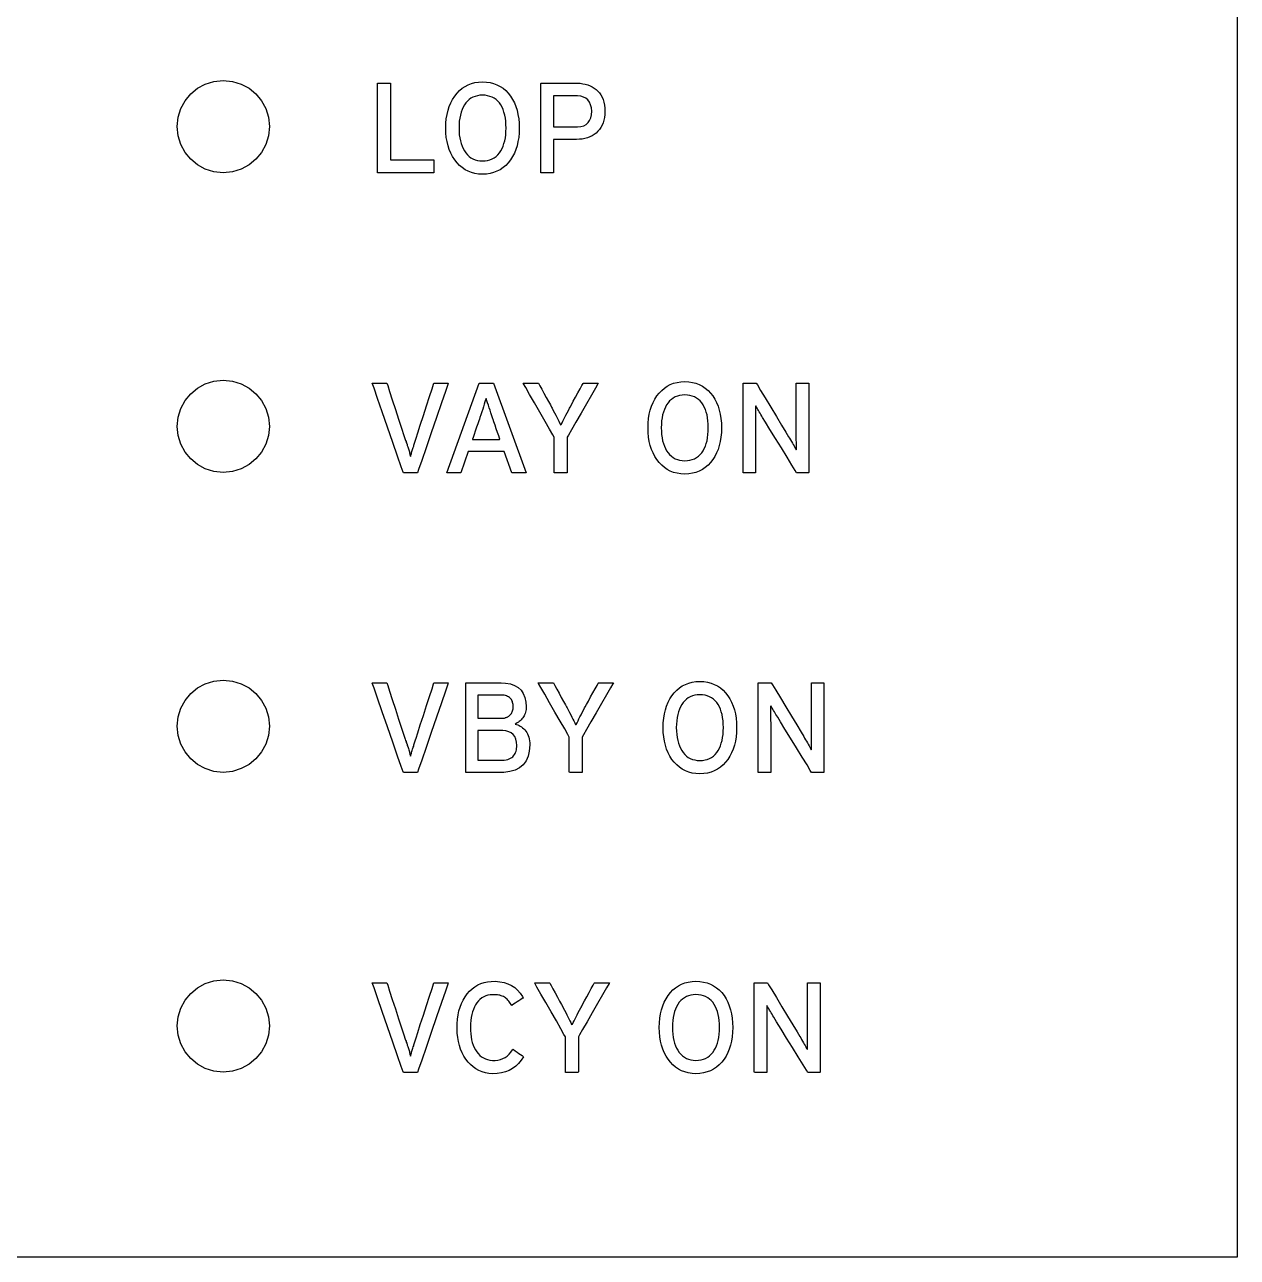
# Model space of a CAD drawing. Extents: x 1 to 47.7, y 0.2 to 33.5.
# Drawn here: x 22.733 to 24.048, y 8.85 to 10.186 of the extents above; entities that cross this region are included whole.
import ezdxf

# ---------------------------------------------------------------- set-up
doc = ezdxf.new("R2010")
doc.units = 0
doc.header["$MEASUREMENT"] = 0
doc.layers.add('6_0____DWG', color=7, linetype='CONTINUOUS')

msp = doc.modelspace()

# ---------------------------------------------------------------- linework, layer by layer
at = {"layer": '6_0____DWG'}
for points in [[(21.4176, 11.5221), (24.0475, 11.5221), (24.0475, 8.8497), (21.4176, 8.8497), (21.4176, 11.5221)], [(23.1152, 10.0252), (23.1152, 10.1224), (23.1293, 10.1224), (23.1293, 10.0395), (23.1763, 10.0395), (23.1763, 10.0252), (23.1152, 10.0252)], [(23.2607, 9.7002), (23.2525, 9.7233), (23.2136, 9.7233), (23.2055, 9.7002), (23.1904, 9.7002), (23.2254, 9.7974), (23.2409, 9.7974), (23.2763, 9.7002), (23.2607, 9.7002)]]:
    msp.add_lwpolyline(points, dxfattribs=at)
for points in [[(22.9479, 10.0254), (22.9378, 10.0264), (22.9284, 10.0294), (22.92, 10.034), (22.9126, 10.0401), (22.9065, 10.0475), (22.9019, 10.056), (22.899, 10.0654), (22.8979, 10.0754), (22.899, 10.0855), (22.9019, 10.0949), (22.9065, 10.1034), (22.9126, 10.1108), (22.92, 10.1169), (22.9284, 10.1215), (22.9378, 10.1244), (22.9479, 10.1254), (22.958, 10.1244), (22.9674, 10.1215), (22.9759, 10.1169), (22.9833, 10.1108), (22.9894, 10.1034), (22.994, 10.0949), (22.9969, 10.0855), (22.9979, 10.0754), (22.9969, 10.0654), (22.994, 10.056), (22.9894, 10.0475), (22.9833, 10.0401), (22.9759, 10.034), (22.9674, 10.0294), (22.958, 10.0264)], [(23.2689, 10.0738), (23.2688, 10.0687), (23.2683, 10.0637), (23.2675, 10.0591), (23.2665, 10.0546), (23.2652, 10.0505), (23.2636, 10.0465), (23.2617, 10.0429), (23.2595, 10.0394), (23.257, 10.0362), (23.2543, 10.0334), (23.2513, 10.0309), (23.2481, 10.0287), (23.2447, 10.027), (23.2411, 10.0256), (23.2373, 10.0246), (23.2333, 10.0239), (23.229, 10.0237), (23.2248, 10.0239), (23.2208, 10.0246), (23.217, 10.0256), (23.2134, 10.027), (23.2101, 10.0287), (23.2069, 10.0309), (23.204, 10.0334), (23.2014, 10.0362), (23.1989, 10.0394), (23.1966, 10.0429), (23.1947, 10.0465), (23.193, 10.0505), (23.1917, 10.0546), (23.1906, 10.0591), (23.1898, 10.0637), (23.1894, 10.0687), (23.1892, 10.0738), (23.1894, 10.079), (23.1898, 10.0839), (23.1906, 10.0886), (23.1917, 10.0931), (23.193, 10.0973), (23.1947, 10.1012), (23.1966, 10.1049), (23.1989, 10.1084), (23.2014, 10.1116), (23.204, 10.1144), (23.2069, 10.1169), (23.2101, 10.119), (23.2134, 10.1207), (23.217, 10.1221), (23.2208, 10.1231), (23.2248, 10.1237), (23.229, 10.124), (23.2333, 10.1237), (23.2373, 10.1231), (23.2411, 10.1221), (23.2447, 10.1207), (23.2481, 10.119), (23.2513, 10.1169), (23.2543, 10.1144), (23.257, 10.1116), (23.2595, 10.1084), (23.2617, 10.1049), (23.2636, 10.1012), (23.2652, 10.0973), (23.2665, 10.0931), (23.2675, 10.0886), (23.2683, 10.0839), (23.2688, 10.079)], [(23.3618, 10.092), (23.3616, 10.0886), (23.3613, 10.0854), (23.3606, 10.0824), (23.3598, 10.0796), (23.3587, 10.0769), (23.3574, 10.0745), (23.3559, 10.0723), (23.3541, 10.0703), (23.3521, 10.0684), (23.35, 10.0668), (23.3478, 10.0654), (23.3453, 10.0642), (23.3428, 10.0632), (23.34, 10.0625), (23.3372, 10.0619), (23.3341, 10.0616), (23.3309, 10.0614), (23.3298, 10.0614), (23.3275, 10.0614), (23.3241, 10.0614), (23.3199, 10.0614), (23.3157, 10.0614), (23.3116, 10.0614), (23.3084, 10.0614), (23.3064, 10.0614), (23.306, 10.0613), (23.306, 10.0591), (23.306, 10.0548), (23.306, 10.0492), (23.306, 10.043), (23.306, 10.0368), (23.306, 10.0313), (23.306, 10.0272), (23.306, 10.0253), (23.3056, 10.0252), (23.3044, 10.0252), (23.3025, 10.0252), (23.3003, 10.0252), (23.2978, 10.0252), (23.2956, 10.0252), (23.2937, 10.0252), (23.2925, 10.0252), (23.2921, 10.0254), (23.2921, 10.0306), (23.2921, 10.0415), (23.2921, 10.0562), (23.2921, 10.0729), (23.2921, 10.0896), (23.2921, 10.1047), (23.2921, 10.1161), (23.2921, 10.122), (23.2928, 10.1224), (23.296, 10.1224), (23.3012, 10.1224), (23.3076, 10.1224), (23.3145, 10.1224), (23.3211, 10.1224), (23.3266, 10.1224), (23.3303, 10.1224), (23.3319, 10.1224), (23.3349, 10.1223), (23.3378, 10.1219), (23.3405, 10.1214), (23.3432, 10.1207), (23.3457, 10.1197), (23.348, 10.1186), (23.3502, 10.1172), (23.3523, 10.1157), (23.3542, 10.1139), (23.356, 10.1119), (23.3575, 10.1097), (23.3588, 10.1072), (23.3598, 10.1046), (23.3607, 10.1018), (23.3613, 10.0987), (23.3616, 10.0955)], [(23.2546, 10.0738), (23.2545, 10.0777), (23.2542, 10.0813), (23.2538, 10.0847), (23.2531, 10.0879), (23.2523, 10.091), (23.2514, 10.0938), (23.2502, 10.0964), (23.2489, 10.0989), (23.2473, 10.1011), (23.2456, 10.103), (23.2438, 10.1047), (23.2417, 10.1061), (23.2395, 10.1073), (23.2371, 10.1082), (23.2346, 10.1089), (23.2319, 10.1093), (23.229, 10.1094), (23.2262, 10.1093), (23.2235, 10.1089), (23.221, 10.1082), (23.2187, 10.1073), (23.2165, 10.1061), (23.2145, 10.1047), (23.2126, 10.103), (23.2109, 10.1011), (23.2094, 10.0989), (23.208, 10.0964), (23.2068, 10.0938), (23.2058, 10.091), (23.205, 10.0879), (23.2044, 10.0847), (23.2039, 10.0813), (23.2036, 10.0777), (23.2036, 10.0738), (23.2036, 10.0701), (23.2039, 10.0665), (23.2044, 10.0631), (23.205, 10.0599), (23.2058, 10.0569), (23.2068, 10.0541), (23.208, 10.0515), (23.2094, 10.0491), (23.2109, 10.0468), (23.2126, 10.0448), (23.2145, 10.043), (23.2165, 10.0415), (23.2187, 10.0403), (23.221, 10.0394), (23.2235, 10.0387), (23.2262, 10.0383), (23.229, 10.0382), (23.2319, 10.0383), (23.2346, 10.0387), (23.2371, 10.0394), (23.2395, 10.0403), (23.2417, 10.0415), (23.2438, 10.043), (23.2456, 10.0448), (23.2473, 10.0468), (23.2489, 10.0491), (23.2502, 10.0515), (23.2514, 10.0541), (23.2523, 10.0569), (23.2531, 10.0599), (23.2538, 10.0631), (23.2542, 10.0665), (23.2545, 10.0701)], [(23.3474, 10.092), (23.3471, 10.0958), (23.3463, 10.0991), (23.3451, 10.1019), (23.3434, 10.1043), (23.3412, 10.1061), (23.3386, 10.1074), (23.3355, 10.1083), (23.332, 10.1087), (23.3306, 10.1087), (23.3281, 10.1087), (23.3244, 10.1087), (23.32, 10.1087), (23.3154, 10.1087), (23.3112, 10.1087), (23.3079, 10.1087), (23.3061, 10.1087), (23.306, 10.1082), (23.306, 10.1054), (23.306, 10.1007), (23.306, 10.095), (23.306, 10.0889), (23.306, 10.0831), (23.306, 10.0785), (23.306, 10.0756), (23.3061, 10.0751), (23.3079, 10.0751), (23.3112, 10.0751), (23.3154, 10.0751), (23.32, 10.0751), (23.3244, 10.0751), (23.3281, 10.0751), (23.3306, 10.0751), (23.332, 10.0752), (23.3356, 10.0756), (23.3388, 10.0764), (23.3414, 10.0778), (23.3436, 10.0797), (23.3452, 10.082), (23.3465, 10.0849), (23.3472, 10.0882)], [(22.9479, 9.7004), (22.9378, 9.7014), (22.9284, 9.7044), (22.92, 9.709), (22.9126, 9.7151), (22.9065, 9.7225), (22.9019, 9.731), (22.899, 9.7404), (22.8979, 9.7504), (22.899, 9.7605), (22.9019, 9.7699), (22.9065, 9.7784), (22.9126, 9.7858), (22.92, 9.7919), (22.9284, 9.7965), (22.9378, 9.7994), (22.9479, 9.8004), (22.958, 9.7994), (22.9674, 9.7965), (22.9759, 9.7919), (22.9833, 9.7858), (22.9894, 9.7784), (22.994, 9.7699), (22.9969, 9.7605), (22.9979, 9.7504), (22.9969, 9.7404), (22.994, 9.731), (22.9894, 9.7225), (22.9833, 9.7151), (22.9759, 9.709), (22.9674, 9.7044), (22.958, 9.7014)], [(23.1586, 9.7002), (23.158, 9.7002), (23.1565, 9.7002), (23.1543, 9.7002), (23.1518, 9.7002), (23.1491, 9.7002), (23.1466, 9.7002), (23.1447, 9.7002), (23.1434, 9.7002), (23.143, 9.7007), (23.1409, 9.7067), (23.137, 9.7181), (23.1318, 9.733), (23.1261, 9.7496), (23.1203, 9.7661), (23.1152, 9.7808), (23.1114, 9.7917), (23.1095, 9.7971), (23.1098, 9.7974), (23.1111, 9.7974), (23.1132, 9.7974), (23.1158, 9.7974), (23.1185, 9.7974), (23.1211, 9.7974), (23.1233, 9.7974), (23.1248, 9.7974), (23.1253, 9.7974), (23.1262, 9.7947), (23.1283, 9.7883), (23.1312, 9.7793), (23.1346, 9.7689), (23.1381, 9.7582), (23.1413, 9.7484), (23.1439, 9.7407), (23.1453, 9.7362), (23.1457, 9.735), (23.1461, 9.7339), (23.1464, 9.7329), (23.1468, 9.7318), (23.1472, 9.7307), (23.1475, 9.7296), (23.1479, 9.7284), (23.1483, 9.7273), (23.1487, 9.7261), (23.149, 9.7249), (23.1494, 9.7238), (23.1497, 9.7227), (23.1499, 9.7217), (23.1502, 9.7207), (23.1504, 9.7198), (23.1507, 9.719), (23.1509, 9.7182), (23.151, 9.7178), (23.1512, 9.7185), (23.1514, 9.7193), (23.1517, 9.7201), (23.1519, 9.7211), (23.1522, 9.722), (23.1525, 9.7231), (23.1529, 9.7242), (23.1533, 9.7253), (23.1536, 9.7265), (23.154, 9.7277), (23.1544, 9.7289), (23.1547, 9.7301), (23.155, 9.7312), (23.1554, 9.7323), (23.1557, 9.7334), (23.156, 9.7345), (23.1563, 9.7355), (23.157, 9.7375), (23.1589, 9.7433), (23.1616, 9.7519), (23.165, 9.7621), (23.1684, 9.7728), (23.1716, 9.7828), (23.1743, 9.791), (23.176, 9.7962), (23.1764, 9.7974), (23.1773, 9.7974), (23.179, 9.7974), (23.1814, 9.7974), (23.184, 9.7974), (23.1867, 9.7974), (23.1891, 9.7974), (23.1909, 9.7974), (23.1919, 9.7974), (23.1915, 9.7959), (23.1888, 9.7883), (23.1845, 9.7758), (23.1792, 9.7602), (23.1734, 9.7435), (23.1679, 9.7273), (23.1631, 9.7135), (23.1598, 9.7038)], [(23.3209, 9.7386), (23.3209, 9.7372), (23.3209, 9.7334), (23.3209, 9.728), (23.3209, 9.7216), (23.3209, 9.7149), (23.3209, 9.7088), (23.3209, 9.7039), (23.3209, 9.7008), (23.3208, 9.7002), (23.3199, 9.7002), (23.3183, 9.7002), (23.3161, 9.7002), (23.3137, 9.7002), (23.3113, 9.7002), (23.3092, 9.7002), (23.3076, 9.7002), (23.3068, 9.7002), (23.3068, 9.701), (23.3068, 9.7042), (23.3068, 9.7093), (23.3068, 9.7155), (23.3068, 9.7222), (23.3068, 9.7285), (23.3068, 9.7339), (23.3068, 9.7375), (23.3068, 9.7387), (23.3053, 9.7413), (23.3018, 9.7473), (23.2969, 9.7559), (23.2912, 9.7657), (23.2854, 9.7759), (23.2801, 9.7851), (23.2759, 9.7924), (23.2734, 9.7967), (23.2732, 9.7974), (23.2743, 9.7974), (23.2763, 9.7974), (23.2789, 9.7974), (23.2817, 9.7974), (23.2845, 9.7974), (23.287, 9.7974), (23.2887, 9.7974), (23.2896, 9.7974), (23.29, 9.7967), (23.2913, 9.7944), (23.2932, 9.7907), (23.2956, 9.7863), (23.2982, 9.7817), (23.3006, 9.7773), (23.3026, 9.7737), (23.3039, 9.7713), (23.3045, 9.7701), (23.3058, 9.7676), (23.3071, 9.7651), (23.3084, 9.7627), (23.3095, 9.7604), (23.3106, 9.7582), (23.3117, 9.7561), (23.3126, 9.7541), (23.3136, 9.7522), (23.3144, 9.7523), (23.3153, 9.7542), (23.3162, 9.7562), (23.3173, 9.7582), (23.3184, 9.7604), (23.3195, 9.7627), (23.3208, 9.7651), (23.3221, 9.7676), (23.3235, 9.7702), (23.3241, 9.7713), (23.3254, 9.7738), (23.3275, 9.7776), (23.3299, 9.782), (23.3325, 9.7867), (23.3349, 9.7911), (23.3368, 9.7946), (23.3381, 9.7969), (23.3384, 9.7974), (23.3393, 9.7974), (23.3412, 9.7974), (23.3436, 9.7974), (23.3464, 9.7974), (23.3492, 9.7974), (23.3517, 9.7974), (23.3536, 9.7974), (23.3546, 9.7974), (23.3541, 9.7965), (23.3515, 9.7919), (23.3471, 9.7843), (23.3417, 9.7749), (23.3359, 9.7648), (23.3303, 9.755), (23.3255, 9.7466), (23.3221, 9.7408)], [(23.4883, 9.7489), (23.4881, 9.7437), (23.4876, 9.7388), (23.4869, 9.7341), (23.4858, 9.7297), (23.4845, 9.7255), (23.4829, 9.7216), (23.481, 9.7179), (23.4788, 9.7145), (23.4763, 9.7113), (23.4736, 9.7084), (23.4706, 9.7059), (23.4675, 9.7037), (23.4641, 9.702), (23.4605, 9.7006), (23.4566, 9.6996), (23.4526, 9.6989), (23.4483, 9.6987), (23.4441, 9.6989), (23.4401, 9.6996), (23.4363, 9.7006), (23.4327, 9.702), (23.4294, 9.7037), (23.4263, 9.7059), (23.4234, 9.7084), (23.4207, 9.7113), (23.4182, 9.7145), (23.4159, 9.7179), (23.414, 9.7216), (23.4124, 9.7255), (23.411, 9.7297), (23.4099, 9.7341), (23.4092, 9.7388), (23.4087, 9.7437), (23.4085, 9.7489), (23.4087, 9.754), (23.4092, 9.759), (23.4099, 9.7637), (23.411, 9.7681), (23.4124, 9.7723), (23.414, 9.7763), (23.4159, 9.78), (23.4182, 9.7834), (23.4207, 9.7866), (23.4234, 9.7895), (23.4263, 9.7919), (23.4294, 9.794), (23.4327, 9.7958), (23.4363, 9.7971), (23.4401, 9.7981), (23.4441, 9.7987), (23.4483, 9.799), (23.4526, 9.7987), (23.4566, 9.7981), (23.4605, 9.7971), (23.4641, 9.7958), (23.4675, 9.794), (23.4706, 9.7919), (23.4736, 9.7895), (23.4763, 9.7866), (23.4788, 9.7834), (23.481, 9.78), (23.4829, 9.7763), (23.4845, 9.7723), (23.4858, 9.7681), (23.4869, 9.7637), (23.4876, 9.759), (23.4881, 9.754)], [(23.5696, 9.7002), (23.5682, 9.7025), (23.5646, 9.7084), (23.5593, 9.7169), (23.5531, 9.727), (23.5467, 9.7374), (23.5407, 9.7471), (23.5358, 9.755), (23.5328, 9.76), (23.5318, 9.7616), (23.5309, 9.7632), (23.53, 9.7646), (23.5291, 9.7661), (23.5283, 9.7675), (23.5275, 9.7688), (23.5267, 9.7701), (23.526, 9.7714), (23.5253, 9.7726), (23.525, 9.7718), (23.525, 9.7695), (23.525, 9.7671), (23.525, 9.7646), (23.525, 9.762), (23.5251, 9.7594), (23.5251, 9.7567), (23.5251, 9.7539), (23.5251, 9.751), (23.5251, 9.7492), (23.5251, 9.7447), (23.5251, 9.7379), (23.5251, 9.7297), (23.5251, 9.7211), (23.5251, 9.7129), (23.5251, 9.7061), (23.5251, 9.7016), (23.5251, 9.7002), (23.5245, 9.7002), (23.5231, 9.7002), (23.5211, 9.7002), (23.5188, 9.7002), (23.5165, 9.7002), (23.5143, 9.7002), (23.5126, 9.7002), (23.5116, 9.7002), (23.5115, 9.7009), (23.5115, 9.7072), (23.5115, 9.7187), (23.5115, 9.7335), (23.5115, 9.75), (23.5115, 9.7664), (23.5115, 9.7809), (23.5115, 9.7917), (23.5115, 9.7971), (23.5117, 9.7974), (23.5129, 9.7974), (23.5148, 9.7974), (23.5171, 9.7974), (23.5195, 9.7974), (23.5219, 9.7974), (23.5239, 9.7974), (23.5253, 9.7974), (23.5258, 9.7974), (23.5271, 9.7953), (23.5306, 9.7895), (23.5356, 9.7812), (23.5415, 9.7714), (23.5477, 9.7612), (23.5534, 9.7518), (23.558, 9.7441), (23.5609, 9.7392), (23.5619, 9.7376), (23.563, 9.7358), (23.564, 9.734), (23.565, 9.7324), (23.5659, 9.7307), (23.5668, 9.7292), (23.5676, 9.7277), (23.5684, 9.7263), (23.5691, 9.7249), (23.5694, 9.7257), (23.5694, 9.7281), (23.5694, 9.7306), (23.5694, 9.7331), (23.5693, 9.7357), (23.5693, 9.7384), (23.5693, 9.7411), (23.5693, 9.744), (23.5693, 9.7468), (23.5693, 9.7486), (23.5693, 9.7531), (23.5693, 9.7599), (23.5693, 9.768), (23.5693, 9.7766), (23.5693, 9.7848), (23.5693, 9.7916), (23.5693, 9.7961), (23.5693, 9.7974), (23.57, 9.7974), (23.5714, 9.7974), (23.5734, 9.7974), (23.5756, 9.7974), (23.578, 9.7974), (23.5801, 9.7974), (23.5818, 9.7974), (23.5828, 9.7974), (23.583, 9.7967), (23.583, 9.7904), (23.583, 9.779), (23.583, 9.7641), (23.583, 9.7476), (23.583, 9.7313), (23.583, 9.7168), (23.583, 9.706), (23.583, 9.7005), (23.5827, 9.7002), (23.5816, 9.7002), (23.5799, 9.7002), (23.5778, 9.7002), (23.5755, 9.7002), (23.5732, 9.7002), (23.5714, 9.7002), (23.5701, 9.7002)], [(23.4739, 9.7489), (23.4738, 9.7527), (23.4735, 9.7563), (23.4731, 9.7597), (23.4725, 9.7629), (23.4717, 9.766), (23.4707, 9.7688), (23.4695, 9.7714), (23.4682, 9.7739), (23.4667, 9.7761), (23.465, 9.778), (23.4631, 9.7797), (23.4611, 9.7811), (23.4588, 9.7823), (23.4565, 9.7832), (23.4539, 9.7839), (23.4512, 9.7843), (23.4483, 9.7845), (23.4455, 9.7843), (23.4428, 9.7839), (23.4403, 9.7832), (23.438, 9.7823), (23.4358, 9.7811), (23.4338, 9.7797), (23.4319, 9.778), (23.4302, 9.7761), (23.4287, 9.7739), (23.4273, 9.7714), (23.4262, 9.7688), (23.4252, 9.766), (23.4243, 9.7629), (23.4237, 9.7597), (23.4232, 9.7563), (23.423, 9.7527), (23.4229, 9.7489), (23.423, 9.7451), (23.4232, 9.7415), (23.4237, 9.7381), (23.4243, 9.7349), (23.4252, 9.7319), (23.4262, 9.7291), (23.4273, 9.7265), (23.4287, 9.7241), (23.4302, 9.7219), (23.4319, 9.7198), (23.4338, 9.7181), (23.4358, 9.7166), (23.438, 9.7154), (23.4403, 9.7144), (23.4428, 9.7137), (23.4455, 9.7133), (23.4483, 9.7132), (23.4512, 9.7133), (23.4539, 9.7137), (23.4565, 9.7144), (23.4588, 9.7154), (23.4611, 9.7166), (23.4631, 9.7181), (23.465, 9.7198), (23.4667, 9.7219), (23.4682, 9.7241), (23.4695, 9.7265), (23.4707, 9.7291), (23.4717, 9.7319), (23.4725, 9.7349), (23.4731, 9.7381), (23.4735, 9.7415), (23.4738, 9.7451)], [(23.2403, 9.7587), (23.2392, 9.7619), (23.2381, 9.765), (23.2372, 9.7679), (23.2362, 9.7707), (23.2354, 9.7734), (23.2345, 9.7759), (23.2338, 9.7783), (23.2331, 9.7806), (23.2324, 9.7793), (23.2317, 9.7769), (23.231, 9.7745), (23.2302, 9.7718), (23.2293, 9.769), (23.2283, 9.7661), (23.2273, 9.7631), (23.2263, 9.7599), (23.2257, 9.7582), (23.225, 9.7563), (23.224, 9.7533), (23.2226, 9.7495), (23.2212, 9.7454), (23.2199, 9.7416), (23.2188, 9.7385), (23.2182, 9.7367), (23.2183, 9.7363), (23.2204, 9.7363), (23.2243, 9.7363), (23.2293, 9.7363), (23.2347, 9.7363), (23.24, 9.7363), (23.2444, 9.7363), (23.2473, 9.7363), (23.248, 9.7364), (23.2476, 9.7376), (23.2467, 9.7403), (23.2454, 9.7439), (23.244, 9.7479), (23.2426, 9.7519), (23.2414, 9.7553), (23.2406, 9.7578)], [(22.9479, 9.3754), (22.9378, 9.3765), (22.9284, 9.3794), (22.92, 9.384), (22.9126, 9.3901), (22.9065, 9.3975), (22.9019, 9.406), (22.899, 9.4154), (22.8979, 9.4255), (22.899, 9.4355), (22.9019, 9.4449), (22.9065, 9.4534), (22.9126, 9.4608), (22.92, 9.4669), (22.9284, 9.4715), (22.9378, 9.4744), (22.9479, 9.4755), (22.958, 9.4744), (22.9674, 9.4715), (22.9759, 9.4669), (22.9833, 9.4608), (22.9894, 9.4534), (22.994, 9.4449), (22.9969, 9.4355), (22.9979, 9.4255), (22.9969, 9.4154), (22.994, 9.406), (22.9894, 9.3975), (22.9833, 9.3901), (22.9759, 9.384), (22.9674, 9.3794), (22.958, 9.3765)], [(23.5046, 9.4239), (23.5044, 9.4187), (23.504, 9.4138), (23.5032, 9.4091), (23.5022, 9.4047), (23.5009, 9.4005), (23.4992, 9.3966), (23.4973, 9.3929), (23.4952, 9.3895), (23.4927, 9.3863), (23.4899, 9.3834), (23.487, 9.3809), (23.4838, 9.3788), (23.4804, 9.377), (23.4768, 9.3756), (23.473, 9.3746), (23.4689, 9.374), (23.4647, 9.3737), (23.4604, 9.374), (23.4564, 9.3746), (23.4526, 9.3756), (23.4491, 9.377), (23.4457, 9.3788), (23.4426, 9.3809), (23.4397, 9.3834), (23.437, 9.3863), (23.4345, 9.3895), (23.4323, 9.3929), (23.4303, 9.3966), (23.4287, 9.4005), (23.4273, 9.4047), (23.4263, 9.4091), (23.4255, 9.4138), (23.425, 9.4187), (23.4249, 9.4239), (23.425, 9.4291), (23.4255, 9.434), (23.4263, 9.4387), (23.4273, 9.4431), (23.4287, 9.4473), (23.4303, 9.4513), (23.4323, 9.455), (23.4345, 9.4585), (23.437, 9.4617), (23.4397, 9.4645), (23.4426, 9.467), (23.4457, 9.4691), (23.4491, 9.4708), (23.4526, 9.4721), (23.4564, 9.4731), (23.4604, 9.4738), (23.4647, 9.474), (23.4689, 9.4738), (23.473, 9.4731), (23.4768, 9.4721), (23.4804, 9.4708), (23.4838, 9.4691), (23.487, 9.467), (23.4899, 9.4645), (23.4927, 9.4617), (23.4952, 9.4585), (23.4973, 9.455), (23.4992, 9.4513), (23.5009, 9.4473), (23.5022, 9.4431), (23.5032, 9.4387), (23.504, 9.434), (23.5044, 9.4291)], [(23.1586, 9.3753), (23.158, 9.3753), (23.1565, 9.3753), (23.1543, 9.3753), (23.1518, 9.3753), (23.1491, 9.3753), (23.1466, 9.3753), (23.1447, 9.3753), (23.1434, 9.3753), (23.143, 9.3758), (23.1409, 9.3818), (23.137, 9.3931), (23.1318, 9.408), (23.1261, 9.4246), (23.1203, 9.4411), (23.1152, 9.4558), (23.1114, 9.4667), (23.1095, 9.4722), (23.1098, 9.4724), (23.1111, 9.4724), (23.1132, 9.4724), (23.1158, 9.4724), (23.1185, 9.4724), (23.1211, 9.4724), (23.1233, 9.4724), (23.1248, 9.4724), (23.1253, 9.4724), (23.1262, 9.4697), (23.1283, 9.4633), (23.1312, 9.4543), (23.1346, 9.4439), (23.1381, 9.4332), (23.1413, 9.4234), (23.1439, 9.4157), (23.1453, 9.4112), (23.1457, 9.41), (23.1461, 9.409), (23.1464, 9.4079), (23.1468, 9.4068), (23.1472, 9.4057), (23.1475, 9.4046), (23.1479, 9.4035), (23.1483, 9.4023), (23.1487, 9.4011), (23.149, 9.3999), (23.1494, 9.3988), (23.1497, 9.3977), (23.1499, 9.3967), (23.1502, 9.3957), (23.1504, 9.3948), (23.1507, 9.394), (23.1509, 9.3933), (23.151, 9.3928), (23.1512, 9.3935), (23.1514, 9.3943), (23.1517, 9.3952), (23.1519, 9.3961), (23.1522, 9.3971), (23.1525, 9.3981), (23.1529, 9.3992), (23.1533, 9.4004), (23.1536, 9.4016), (23.154, 9.4028), (23.1544, 9.4039), (23.1547, 9.4051), (23.155, 9.4062), (23.1554, 9.4073), (23.1557, 9.4084), (23.156, 9.4095), (23.1563, 9.4105), (23.157, 9.4125), (23.1589, 9.4183), (23.1616, 9.4269), (23.165, 9.4371), (23.1684, 9.4478), (23.1716, 9.4578), (23.1743, 9.466), (23.176, 9.4712), (23.1764, 9.4724), (23.1773, 9.4724), (23.179, 9.4724), (23.1814, 9.4724), (23.184, 9.4724), (23.1867, 9.4724), (23.1891, 9.4724), (23.1909, 9.4724), (23.1919, 9.4724), (23.1915, 9.4709), (23.1888, 9.4633), (23.1845, 9.4508), (23.1792, 9.4353), (23.1734, 9.4185), (23.1679, 9.4023), (23.1631, 9.3885), (23.1598, 9.3789)], [(23.2804, 9.4051), (23.2798, 9.3985), (23.2785, 9.3928), (23.2762, 9.3878), (23.2731, 9.3837), (23.2692, 9.3804), (23.2643, 9.3779), (23.2587, 9.3762), (23.2521, 9.3754), (23.2479, 9.3753), (23.2453, 9.3753), (23.2407, 9.3753), (23.2348, 9.3753), (23.2284, 9.3753), (23.222, 9.3753), (23.2165, 9.3753), (23.2125, 9.3753), (23.2108, 9.3753), (23.2108, 9.3782), (23.2108, 9.3874), (23.2108, 9.401), (23.2108, 9.4172), (23.2108, 9.4342), (23.2108, 9.45), (23.2108, 9.4628), (23.2108, 9.4708), (23.2109, 9.4724), (23.2133, 9.4724), (23.2178, 9.4724), (23.2238, 9.4724), (23.2305, 9.4724), (23.2371, 9.4724), (23.243, 9.4724), (23.2473, 9.4724), (23.2494, 9.4724), (23.254, 9.4722), (23.2593, 9.4713), (23.2639, 9.4697), (23.2677, 9.4674), (23.2709, 9.4645), (23.2733, 9.4609), (23.2751, 9.4566), (23.2761, 9.4516), (23.2765, 9.4468), (23.2764, 9.4452), (23.2762, 9.4436), (23.276, 9.4421), (23.2756, 9.4406), (23.2752, 9.4392), (23.2747, 9.4379), (23.2741, 9.4367), (23.2734, 9.4355), (23.2726, 9.4344), (23.2718, 9.4334), (23.2709, 9.4324), (23.2699, 9.4314), (23.2689, 9.4306), (23.2679, 9.4297), (23.2667, 9.429), (23.2656, 9.4283), (23.2646, 9.4277), (23.266, 9.4273), (23.2673, 9.4268), (23.2687, 9.4262), (23.27, 9.4255), (23.2712, 9.4246), (23.2725, 9.4236), (23.2737, 9.4226), (23.2748, 9.4214), (23.276, 9.4201), (23.277, 9.4186), (23.2778, 9.4171), (23.2786, 9.4154), (23.2792, 9.4136), (23.2797, 9.4116), (23.28, 9.4096), (23.2803, 9.4074)], [(23.3372, 9.4137), (23.3372, 9.4122), (23.3372, 9.4084), (23.3372, 9.403), (23.3372, 9.3966), (23.3372, 9.39), (23.3372, 9.3838), (23.3372, 9.3789), (23.3372, 9.3759), (23.3372, 9.3753), (23.3363, 9.3753), (23.3346, 9.3753), (23.3325, 9.3753), (23.3301, 9.3753), (23.3277, 9.3753), (23.3255, 9.3753), (23.324, 9.3753), (23.3232, 9.3753), (23.3231, 9.376), (23.3231, 9.3793), (23.3231, 9.3843), (23.3231, 9.3906), (23.3231, 9.3972), (23.3231, 9.4036), (23.3231, 9.4089), (23.3231, 9.4125), (23.3231, 9.4137), (23.3217, 9.4163), (23.3182, 9.4224), (23.3133, 9.4309), (23.3076, 9.4408), (23.3018, 9.4509), (23.2965, 9.4601), (23.2922, 9.4675), (23.2898, 9.4718), (23.2895, 9.4724), (23.2906, 9.4724), (23.2926, 9.4724), (23.2952, 9.4724), (23.298, 9.4724), (23.3008, 9.4724), (23.3033, 9.4724), (23.3051, 9.4724), (23.3059, 9.4724), (23.3063, 9.4718), (23.3076, 9.4694), (23.3096, 9.4657), (23.312, 9.4614), (23.3145, 9.4567), (23.3169, 9.4523), (23.3189, 9.4487), (23.3202, 9.4463), (23.3208, 9.4452), (23.3222, 9.4426), (23.3235, 9.4401), (23.3247, 9.4377), (23.3259, 9.4354), (23.327, 9.4332), (23.328, 9.4311), (23.329, 9.4291), (23.3299, 9.4272), (23.3307, 9.4273), (23.3316, 9.4292), (23.3326, 9.4312), (23.3336, 9.4333), (23.3347, 9.4355), (23.3359, 9.4377), (23.3371, 9.4401), (23.3384, 9.4427), (23.3398, 9.4453), (23.3404, 9.4463), (23.3418, 9.4489), (23.3438, 9.4526), (23.3463, 9.4571), (23.3488, 9.4617), (23.3512, 9.4661), (23.3532, 9.4696), (23.3544, 9.4719), (23.3548, 9.4724), (23.3557, 9.4724), (23.3575, 9.4724), (23.36, 9.4724), (23.3627, 9.4724), (23.3655, 9.4724), (23.368, 9.4724), (23.3699, 9.4724), (23.3709, 9.4724), (23.3705, 9.4715), (23.3678, 9.4669), (23.3635, 9.4594), (23.3581, 9.45), (23.3522, 9.4398), (23.3466, 9.43), (23.3418, 9.4217), (23.3385, 9.4159)], [(23.5859, 9.3753), (23.5845, 9.3775), (23.5809, 9.3834), (23.5756, 9.392), (23.5695, 9.402), (23.563, 9.4124), (23.557, 9.4222), (23.5522, 9.4301), (23.5491, 9.4351), (23.5481, 9.4367), (23.5472, 9.4382), (23.5463, 9.4397), (23.5455, 9.4411), (23.5447, 9.4425), (23.5439, 9.4438), (23.5431, 9.4451), (23.5424, 9.4464), (23.5416, 9.4476), (23.5414, 9.4468), (23.5414, 9.4445), (23.5414, 9.4421), (23.5414, 9.4396), (23.5414, 9.4371), (23.5414, 9.4344), (23.5414, 9.4317), (23.5415, 9.4289), (23.5415, 9.426), (23.5415, 9.4243), (23.5415, 9.4197), (23.5415, 9.4129), (23.5415, 9.4048), (23.5415, 9.3961), (23.5415, 9.388), (23.5415, 9.3811), (23.5415, 9.3766), (23.5415, 9.3753), (23.5408, 9.3753), (23.5394, 9.3753), (23.5374, 9.3753), (23.5352, 9.3753), (23.5328, 9.3753), (23.5307, 9.3753), (23.529, 9.3753), (23.528, 9.3753), (23.5278, 9.3759), (23.5278, 9.3822), (23.5278, 9.3937), (23.5278, 9.4086), (23.5278, 9.425), (23.5278, 9.4414), (23.5278, 9.4559), (23.5278, 9.4667), (23.5278, 9.4721), (23.5281, 9.4724), (23.5293, 9.4724), (23.5311, 9.4724), (23.5334, 9.4724), (23.5359, 9.4724), (23.5382, 9.4724), (23.5403, 9.4724), (23.5417, 9.4724), (23.5422, 9.4724), (23.5435, 9.4703), (23.547, 9.4645), (23.552, 9.4562), (23.5579, 9.4464), (23.564, 9.4363), (23.5697, 9.4268), (23.5744, 9.4191), (23.5773, 9.4143), (23.5783, 9.4126), (23.5793, 9.4108), (23.5803, 9.4091), (23.5813, 9.4074), (23.5822, 9.4058), (23.5831, 9.4042), (23.5839, 9.4027), (23.5847, 9.4013), (23.5855, 9.3999), (23.5858, 9.4007), (23.5857, 9.4031), (23.5857, 9.4056), (23.5857, 9.4081), (23.5857, 9.4107), (23.5857, 9.4134), (23.5857, 9.4162), (23.5857, 9.419), (23.5857, 9.4219), (23.5857, 9.4236), (23.5857, 9.4281), (23.5857, 9.4349), (23.5857, 9.4431), (23.5857, 9.4517), (23.5857, 9.4598), (23.5857, 9.4666), (23.5857, 9.4711), (23.5857, 9.4724), (23.5863, 9.4724), (23.5877, 9.4724), (23.5897, 9.4724), (23.592, 9.4724), (23.5943, 9.4724), (23.5965, 9.4724), (23.5982, 9.4724), (23.5992, 9.4724), (23.5993, 9.4718), (23.5993, 9.4655), (23.5993, 9.454), (23.5993, 9.4391), (23.5993, 9.4227), (23.5993, 9.4063), (23.5993, 9.3918), (23.5993, 9.381), (23.5993, 9.3756), (23.5991, 9.3753), (23.598, 9.3753), (23.5962, 9.3753), (23.5941, 9.3753), (23.5918, 9.3753), (23.5896, 9.3753), (23.5877, 9.3753), (23.5864, 9.3753)], [(23.2624, 9.4464), (23.2623, 9.4477), (23.2622, 9.4489), (23.262, 9.45), (23.2617, 9.4512), (23.2614, 9.4522), (23.261, 9.4532), (23.2605, 9.4542), (23.2599, 9.4551), (23.2592, 9.4559), (23.2583, 9.4567), (23.2573, 9.4573), (23.2563, 9.4578), (23.2551, 9.4583), (23.2538, 9.4586), (23.2524, 9.4589), (23.2509, 9.4591), (23.2493, 9.4591), (23.2483, 9.4591), (23.2458, 9.4591), (23.2421, 9.4591), (23.2378, 9.4591), (23.2334, 9.4591), (23.2293, 9.4591), (23.2261, 9.4591), (23.2243, 9.4591), (23.224, 9.4589), (23.224, 9.4571), (23.224, 9.4539), (23.224, 9.4499), (23.224, 9.4455), (23.224, 9.4412), (23.224, 9.4375), (23.224, 9.4349), (23.224, 9.434), (23.225, 9.434), (23.2276, 9.434), (23.2313, 9.434), (23.2356, 9.434), (23.24, 9.434), (23.244, 9.434), (23.2472, 9.434), (23.2491, 9.434), (23.2497, 9.434), (23.2505, 9.434), (23.2513, 9.4341), (23.2521, 9.4342), (23.2528, 9.4343), (23.2535, 9.4345), (23.2541, 9.4347), (23.2548, 9.4349), (23.2553, 9.4351), (23.2559, 9.4354), (23.2564, 9.4357), (23.257, 9.436), (23.2575, 9.4363), (23.2579, 9.4366), (23.2584, 9.437), (23.2588, 9.4373), (23.2592, 9.4377), (23.2598, 9.4383), (23.2604, 9.4392), (23.2609, 9.4401), (23.2613, 9.441), (23.2617, 9.442), (23.262, 9.443), (23.2622, 9.4441), (23.2623, 9.4452)], [(23.4902, 9.4239), (23.4901, 9.4277), (23.4899, 9.4313), (23.4894, 9.4347), (23.4888, 9.438), (23.488, 9.441), (23.487, 9.4438), (23.4859, 9.4465), (23.4845, 9.4489), (23.483, 9.4511), (23.4813, 9.453), (23.4794, 9.4547), (23.4774, 9.4562), (23.4752, 9.4573), (23.4728, 9.4583), (23.4703, 9.4589), (23.4675, 9.4593), (23.4647, 9.4595), (23.4618, 9.4593), (23.4592, 9.4589), (23.4567, 9.4583), (23.4543, 9.4573), (23.4521, 9.4562), (23.4501, 9.4547), (23.4483, 9.453), (23.4466, 9.4511), (23.445, 9.4489), (23.4437, 9.4465), (23.4425, 9.4438), (23.4415, 9.441), (23.4407, 9.438), (23.44, 9.4347), (23.4396, 9.4313), (23.4393, 9.4277), (23.4392, 9.4239), (23.4393, 9.4201), (23.4396, 9.4165), (23.44, 9.4131), (23.4407, 9.41), (23.4415, 9.407), (23.4425, 9.4042), (23.4437, 9.4015), (23.445, 9.3991), (23.4466, 9.3969), (23.4483, 9.3948), (23.4501, 9.3931), (23.4521, 9.3916), (23.4543, 9.3904), (23.4567, 9.3894), (23.4592, 9.3888), (23.4618, 9.3883), (23.4647, 9.3882), (23.4675, 9.3883), (23.4703, 9.3888), (23.4728, 9.3894), (23.4752, 9.3904), (23.4774, 9.3916), (23.4794, 9.3931), (23.4813, 9.3948), (23.483, 9.3969), (23.4845, 9.3991), (23.4859, 9.4015), (23.487, 9.4042), (23.488, 9.407), (23.4888, 9.41), (23.4894, 9.4131), (23.4899, 9.4165), (23.4901, 9.4201)], [(23.2662, 9.4046), (23.2659, 9.4082), (23.2652, 9.4114), (23.264, 9.4141), (23.2623, 9.4163), (23.2601, 9.4181), (23.2575, 9.4195), (23.2544, 9.4203), (23.2509, 9.4208), (23.2491, 9.4208), (23.2469, 9.4208), (23.2434, 9.4208), (23.2391, 9.4208), (23.2345, 9.4208), (23.2302, 9.4208), (23.2267, 9.4208), (23.2245, 9.4208), (23.224, 9.4207), (23.224, 9.4186), (23.224, 9.4147), (23.224, 9.4095), (23.224, 9.4037), (23.224, 9.3981), (23.224, 9.3932), (23.224, 9.3898), (23.224, 9.3885), (23.225, 9.3885), (23.2277, 9.3885), (23.2315, 9.3885), (23.2359, 9.3885), (23.2403, 9.3885), (23.2444, 9.3885), (23.2474, 9.3885), (23.2491, 9.3885), (23.2506, 9.3886), (23.2527, 9.3887), (23.2546, 9.389), (23.2564, 9.3894), (23.258, 9.39), (23.2594, 9.3906), (23.2607, 9.3915), (23.2618, 9.3924), (23.2628, 9.3934), (23.2636, 9.3946), (23.2643, 9.3958), (23.2649, 9.397), (23.2654, 9.3984), (23.2658, 9.3998), (23.266, 9.4014), (23.2662, 9.403)], [(22.9979, 9.1005), (22.9969, 9.0904), (22.994, 9.081), (22.9894, 9.0725), (22.9833, 9.0651), (22.9759, 9.059), (22.9674, 9.0544), (22.958, 9.0514), (22.9479, 9.0504), (22.9378, 9.0514), (22.9284, 9.0544), (22.92, 9.059), (22.9126, 9.0651), (22.9065, 9.0725), (22.9019, 9.081), (22.899, 9.0904), (22.8979, 9.1005), (22.899, 9.1105), (22.9019, 9.1199), (22.9065, 9.1284), (22.9126, 9.1358), (22.92, 9.1419), (22.9284, 9.1465), (22.9378, 9.1494), (22.9479, 9.1504), (22.958, 9.1494), (22.9674, 9.1465), (22.9759, 9.1419), (22.9833, 9.1358), (22.9894, 9.1284), (22.994, 9.1199), (22.9969, 9.1105)], [(23.1586, 9.0502), (23.158, 9.0502), (23.1565, 9.0502), (23.1543, 9.0502), (23.1518, 9.0502), (23.1491, 9.0502), (23.1466, 9.0502), (23.1447, 9.0502), (23.1434, 9.0502), (23.143, 9.0507), (23.1409, 9.0567), (23.137, 9.0681), (23.1318, 9.083), (23.1261, 9.0996), (23.1203, 9.1161), (23.1152, 9.1308), (23.1114, 9.1417), (23.1095, 9.1471), (23.1098, 9.1474), (23.1111, 9.1474), (23.1132, 9.1474), (23.1158, 9.1474), (23.1185, 9.1474), (23.1211, 9.1474), (23.1233, 9.1474), (23.1248, 9.1474), (23.1253, 9.1474), (23.1262, 9.1447), (23.1283, 9.1383), (23.1312, 9.1293), (23.1346, 9.1189), (23.1381, 9.1082), (23.1413, 9.0984), (23.1439, 9.0907), (23.1453, 9.0861), (23.1457, 9.085), (23.1461, 9.0839), (23.1464, 9.0829), (23.1468, 9.0818), (23.1472, 9.0807), (23.1475, 9.0796), (23.1479, 9.0784), (23.1483, 9.0773), (23.1487, 9.0761), (23.149, 9.0749), (23.1494, 9.0738), (23.1497, 9.0727), (23.1499, 9.0717), (23.1502, 9.0707), (23.1504, 9.0698), (23.1507, 9.069), (23.1509, 9.0682), (23.151, 9.0678), (23.1512, 9.0685), (23.1514, 9.0693), (23.1517, 9.0701), (23.1519, 9.071), (23.1522, 9.072), (23.1525, 9.0731), (23.1529, 9.0742), (23.1533, 9.0753), (23.1536, 9.0765), (23.154, 9.0777), (23.1544, 9.0789), (23.1547, 9.0801), (23.155, 9.0812), (23.1554, 9.0823), (23.1557, 9.0834), (23.156, 9.0844), (23.1563, 9.0855), (23.157, 9.0875), (23.1589, 9.0933), (23.1616, 9.1019), (23.165, 9.1121), (23.1684, 9.1228), (23.1716, 9.1328), (23.1743, 9.141), (23.176, 9.1462), (23.1764, 9.1474), (23.1773, 9.1474), (23.179, 9.1474), (23.1814, 9.1474), (23.184, 9.1474), (23.1867, 9.1474), (23.1891, 9.1474), (23.1909, 9.1474), (23.1919, 9.1474), (23.1915, 9.1459), (23.1888, 9.1383), (23.1845, 9.1258), (23.1792, 9.1102), (23.1734, 9.0935), (23.1679, 9.0773), (23.1631, 9.0634), (23.1598, 9.0538)], [(23.2736, 9.0672), (23.2711, 9.0633), (23.2682, 9.0598), (23.2651, 9.0568), (23.2616, 9.0543), (23.2579, 9.0522), (23.2538, 9.0506), (23.2495, 9.0495), (23.2448, 9.0488), (23.2401, 9.0487), (23.236, 9.049), (23.2322, 9.0498), (23.2285, 9.0508), (23.2251, 9.0522), (23.2219, 9.054), (23.2189, 9.0561), (23.216, 9.0586), (23.2135, 9.0614), (23.211, 9.0645), (23.2089, 9.0679), (23.207, 9.0714), (23.2053, 9.0752), (23.204, 9.0793), (23.2029, 9.0836), (23.2021, 9.0881), (23.2016, 9.0928), (23.2014, 9.0978), (23.2015, 9.1029), (23.2019, 9.1078), (23.2026, 9.1124), (23.2035, 9.1168), (23.2048, 9.1209), (23.2063, 9.1249), (23.2081, 9.1286), (23.2101, 9.132), (23.2125, 9.1353), (23.215, 9.1382), (23.2177, 9.1408), (23.2206, 9.143), (23.2238, 9.1449), (23.2271, 9.1464), (23.2307, 9.1476), (23.2345, 9.1484), (23.2385, 9.1488), (23.2429, 9.1489), (23.2479, 9.1485), (23.2524, 9.1476), (23.2566, 9.1463), (23.2605, 9.1444), (23.264, 9.1421), (23.2671, 9.1394), (23.2699, 9.1361), (23.2724, 9.1324), (23.2731, 9.1307), (23.2721, 9.1301), (23.2706, 9.1291), (23.2686, 9.1279), (23.2665, 9.1265), (23.2644, 9.1251), (23.2626, 9.124), (23.2613, 9.1231), (23.2608, 9.1228), (23.26, 9.1239), (23.2592, 9.1252), (23.2584, 9.1264), (23.2575, 9.1275), (23.2566, 9.1285), (23.2557, 9.1294), (23.2547, 9.1303), (23.2538, 9.1311), (23.2528, 9.1318), (23.2517, 9.1323), (23.2505, 9.1329), (23.2493, 9.1333), (23.248, 9.1337), (23.2466, 9.134), (23.2452, 9.1342), (23.2437, 9.1344), (23.2422, 9.1344), (23.2401, 9.1344), (23.2374, 9.1342), (23.2349, 9.1337), (23.2325, 9.133), (23.2303, 9.132), (23.2282, 9.1308), (23.2263, 9.1293), (23.2246, 9.1276), (23.223, 9.1257), (23.2215, 9.1235), (23.2202, 9.1211), (23.2191, 9.1185), (23.2181, 9.1158), (23.2173, 9.1128), (23.2167, 9.1097), (23.2163, 9.1063), (23.216, 9.1028), (23.2159, 9.0991), (23.216, 9.0954), (23.2162, 9.0919), (23.2166, 9.0886), (23.2172, 9.0855), (23.218, 9.0825), (23.2189, 9.0797), (23.22, 9.0771), (23.2213, 9.0747), (23.2228, 9.0725), (23.2243, 9.0705), (23.2261, 9.0686), (23.228, 9.0671), (23.23, 9.0658), (23.2322, 9.0648), (23.2345, 9.064), (23.2371, 9.0635), (23.2397, 9.0632), (23.2427, 9.0632), (23.2458, 9.0635), (23.2486, 9.0641), (23.2512, 9.0651), (23.2537, 9.0664), (23.2559, 9.0679), (23.258, 9.0698), (23.2599, 9.0721), (23.2615, 9.0746), (23.2622, 9.0752), (23.2631, 9.0745), (23.2646, 9.0735), (23.2665, 9.0722), (23.2685, 9.0708), (23.2704, 9.0695), (23.2721, 9.0683), (23.2732, 9.0675)], [(23.333, 9.0886), (23.333, 9.0872), (23.333, 9.0834), (23.333, 9.078), (23.333, 9.0715), (23.333, 9.0649), (23.333, 9.0588), (23.333, 9.0538), (23.333, 9.0508), (23.3329, 9.0502), (23.3321, 9.0502), (23.3304, 9.0502), (23.3283, 9.0502), (23.3259, 9.0502), (23.3235, 9.0502), (23.3213, 9.0502), (23.3198, 9.0502), (23.319, 9.0502), (23.3189, 9.051), (23.3189, 9.0542), (23.3189, 9.0593), (23.3189, 9.0655), (23.3189, 9.0722), (23.3189, 9.0785), (23.3189, 9.0839), (23.3189, 9.0875), (23.3189, 9.0887), (23.3174, 9.0913), (23.314, 9.0973), (23.3091, 9.1059), (23.3034, 9.1157), (23.2976, 9.1258), (23.2922, 9.1351), (23.288, 9.1424), (23.2856, 9.1467), (23.2853, 9.1474), (23.2864, 9.1474), (23.2884, 9.1474), (23.291, 9.1474), (23.2938, 9.1474), (23.2966, 9.1474), (23.2991, 9.1474), (23.3009, 9.1474), (23.3017, 9.1474), (23.3021, 9.1467), (23.3034, 9.1443), (23.3054, 9.1407), (23.3078, 9.1363), (23.3103, 9.1317), (23.3127, 9.1273), (23.3147, 9.1237), (23.316, 9.1213), (23.3166, 9.1201), (23.318, 9.1175), (23.3193, 9.1151), (23.3205, 9.1127), (23.3217, 9.1104), (23.3228, 9.1082), (23.3238, 9.1061), (23.3248, 9.1041), (23.3257, 9.1022), (23.3265, 9.1023), (23.3274, 9.1042), (23.3284, 9.1062), (23.3294, 9.1082), (23.3305, 9.1104), (23.3317, 9.1127), (23.3329, 9.1151), (23.3342, 9.1176), (23.3356, 9.1202), (23.3362, 9.1213), (23.3376, 9.1238), (23.3396, 9.1276), (23.3421, 9.132), (23.3446, 9.1367), (23.347, 9.141), (23.349, 9.1446), (23.3502, 9.1469), (23.3506, 9.1474), (23.3515, 9.1474), (23.3533, 9.1474), (23.3557, 9.1474), (23.3585, 9.1474), (23.3613, 9.1474), (23.3638, 9.1474), (23.3657, 9.1474), (23.3667, 9.1474), (23.3663, 9.1465), (23.3636, 9.1419), (23.3593, 9.1343), (23.3539, 9.1249), (23.348, 9.1148), (23.3424, 9.105), (23.3376, 9.0966), (23.3343, 9.0908)], [(23.5004, 9.0988), (23.5002, 9.0937), (23.4998, 9.0888), (23.499, 9.0841), (23.498, 9.0797), (23.4966, 9.0755), (23.495, 9.0716), (23.4931, 9.0679), (23.491, 9.0645), (23.4885, 9.0613), (23.4857, 9.0584), (23.4828, 9.0559), (23.4796, 9.0537), (23.4762, 9.052), (23.4726, 9.0506), (23.4688, 9.0496), (23.4647, 9.0489), (23.4605, 9.0487), (23.4562, 9.0489), (23.4522, 9.0496), (23.4484, 9.0506), (23.4449, 9.052), (23.4415, 9.0537), (23.4384, 9.0559), (23.4355, 9.0584), (23.4328, 9.0613), (23.4303, 9.0645), (23.4281, 9.0679), (23.4261, 9.0716), (23.4245, 9.0755), (23.4231, 9.0797), (23.4221, 9.0841), (23.4213, 9.0888), (23.4208, 9.0937), (23.4207, 9.0988), (23.4208, 9.104), (23.4213, 9.109), (23.4221, 9.1136), (23.4231, 9.1181), (23.4245, 9.1223), (23.4261, 9.1262), (23.4281, 9.13), (23.4303, 9.1334), (23.4328, 9.1366), (23.4355, 9.1395), (23.4384, 9.1419), (23.4415, 9.144), (23.4449, 9.1458), (23.4484, 9.1471), (23.4522, 9.1481), (23.4562, 9.1487), (23.4605, 9.149), (23.4647, 9.1487), (23.4688, 9.1481), (23.4726, 9.1471), (23.4762, 9.1458), (23.4796, 9.144), (23.4828, 9.1419), (23.4857, 9.1395), (23.4885, 9.1366), (23.491, 9.1334), (23.4931, 9.13), (23.495, 9.1262), (23.4966, 9.1223), (23.498, 9.1181), (23.499, 9.1136), (23.4998, 9.109), (23.5002, 9.104)], [(23.5817, 9.0502), (23.5803, 9.0524), (23.5767, 9.0584), (23.5714, 9.0669), (23.5653, 9.077), (23.5588, 9.0874), (23.5528, 9.0971), (23.548, 9.105), (23.5449, 9.11), (23.5439, 9.1116), (23.543, 9.1131), (23.5421, 9.1146), (23.5413, 9.1161), (23.5404, 9.1175), (23.5397, 9.1188), (23.5389, 9.1201), (23.5382, 9.1214), (23.5374, 9.1226), (23.5372, 9.1218), (23.5372, 9.1195), (23.5372, 9.1171), (23.5372, 9.1146), (23.5372, 9.112), (23.5372, 9.1094), (23.5372, 9.1067), (23.5373, 9.1039), (23.5373, 9.101), (23.5373, 9.0992), (23.5373, 9.0947), (23.5373, 9.0879), (23.5373, 9.0797), (23.5373, 9.0711), (23.5373, 9.0629), (23.5373, 9.0561), (23.5373, 9.0516), (23.5373, 9.0502), (23.5366, 9.0502), (23.5352, 9.0502), (23.5332, 9.0502), (23.5309, 9.0502), (23.5286, 9.0502), (23.5265, 9.0502), (23.5248, 9.0502), (23.5238, 9.0502), (23.5236, 9.0509), (23.5236, 9.0572), (23.5236, 9.0687), (23.5236, 9.0835), (23.5236, 9.1), (23.5236, 9.1164), (23.5236, 9.1309), (23.5236, 9.1417), (23.5236, 9.1471), (23.5239, 9.1474), (23.5251, 9.1474), (23.5269, 9.1474), (23.5292, 9.1474), (23.5317, 9.1474), (23.534, 9.1474), (23.5361, 9.1474), (23.5375, 9.1474), (23.538, 9.1474), (23.5393, 9.1452), (23.5428, 9.1395), (23.5478, 9.1312), (23.5537, 9.1214), (23.5598, 9.1112), (23.5655, 9.1018), (23.5702, 9.0941), (23.5731, 9.0892), (23.5741, 9.0876), (23.5751, 9.0858), (23.5761, 9.084), (23.5771, 9.0823), (23.578, 9.0807), (23.5789, 9.0792), (23.5797, 9.0777), (23.5805, 9.0762), (23.5813, 9.0749), (23.5816, 9.0757), (23.5815, 9.0781), (23.5815, 9.0805), (23.5815, 9.0831), (23.5815, 9.0857), (23.5815, 9.0884), (23.5815, 9.0911), (23.5815, 9.0939), (23.5814, 9.0968), (23.5814, 9.0986), (23.5814, 9.1031), (23.5814, 9.1099), (23.5814, 9.118), (23.5814, 9.1266), (23.5814, 9.1348), (23.5814, 9.1415), (23.5814, 9.146), (23.5815, 9.1474), (23.5821, 9.1474), (23.5835, 9.1474), (23.5855, 9.1474), (23.5878, 9.1474), (23.5901, 9.1474), (23.5923, 9.1474), (23.594, 9.1474), (23.595, 9.1474), (23.5951, 9.1467), (23.5951, 9.1404), (23.5951, 9.129), (23.5951, 9.1141), (23.5951, 9.0976), (23.5951, 9.0813), (23.5951, 9.0668), (23.5951, 9.0559), (23.5951, 9.0505), (23.5949, 9.0502), (23.5938, 9.0502), (23.592, 9.0502), (23.5899, 9.0502), (23.5876, 9.0502), (23.5854, 9.0502), (23.5835, 9.0502), (23.5822, 9.0502)], [(23.486, 9.0988), (23.4859, 9.1027), (23.4857, 9.1063), (23.4852, 9.1097), (23.4846, 9.1129), (23.4838, 9.116), (23.4828, 9.1188), (23.4817, 9.1214), (23.4803, 9.1239), (23.4788, 9.1261), (23.4771, 9.128), (23.4752, 9.1297), (23.4732, 9.1311), (23.471, 9.1323), (23.4686, 9.1332), (23.4661, 9.1339), (23.4633, 9.1343), (23.4605, 9.1345), (23.4576, 9.1343), (23.455, 9.1339), (23.4525, 9.1332), (23.4501, 9.1323), (23.4479, 9.1311), (23.4459, 9.1297), (23.4441, 9.128), (23.4424, 9.1261), (23.4408, 9.1239), (23.4395, 9.1214), (23.4383, 9.1188), (23.4373, 9.116), (23.4365, 9.1129), (23.4358, 9.1097), (23.4354, 9.1063), (23.4351, 9.1027), (23.435, 9.0988), (23.4351, 9.0951), (23.4354, 9.0915), (23.4358, 9.0881), (23.4365, 9.0849), (23.4373, 9.0819), (23.4383, 9.0791), (23.4395, 9.0765), (23.4408, 9.0741), (23.4424, 9.0718), (23.4441, 9.0698), (23.4459, 9.068), (23.4479, 9.0666), (23.4501, 9.0653), (23.4525, 9.0644), (23.455, 9.0637), (23.4576, 9.0633), (23.4605, 9.0632), (23.4633, 9.0633), (23.4661, 9.0637), (23.4686, 9.0644), (23.471, 9.0653), (23.4732, 9.0666), (23.4752, 9.068), (23.4771, 9.0698), (23.4788, 9.0718), (23.4803, 9.0741), (23.4817, 9.0765), (23.4828, 9.0791), (23.4838, 9.0819), (23.4846, 9.0849), (23.4852, 9.0881), (23.4857, 9.0915), (23.4859, 9.0951)]]:
    msp.add_lwpolyline(points, close=True, dxfattribs=at)

doc.saveas('drawing.dxf')
